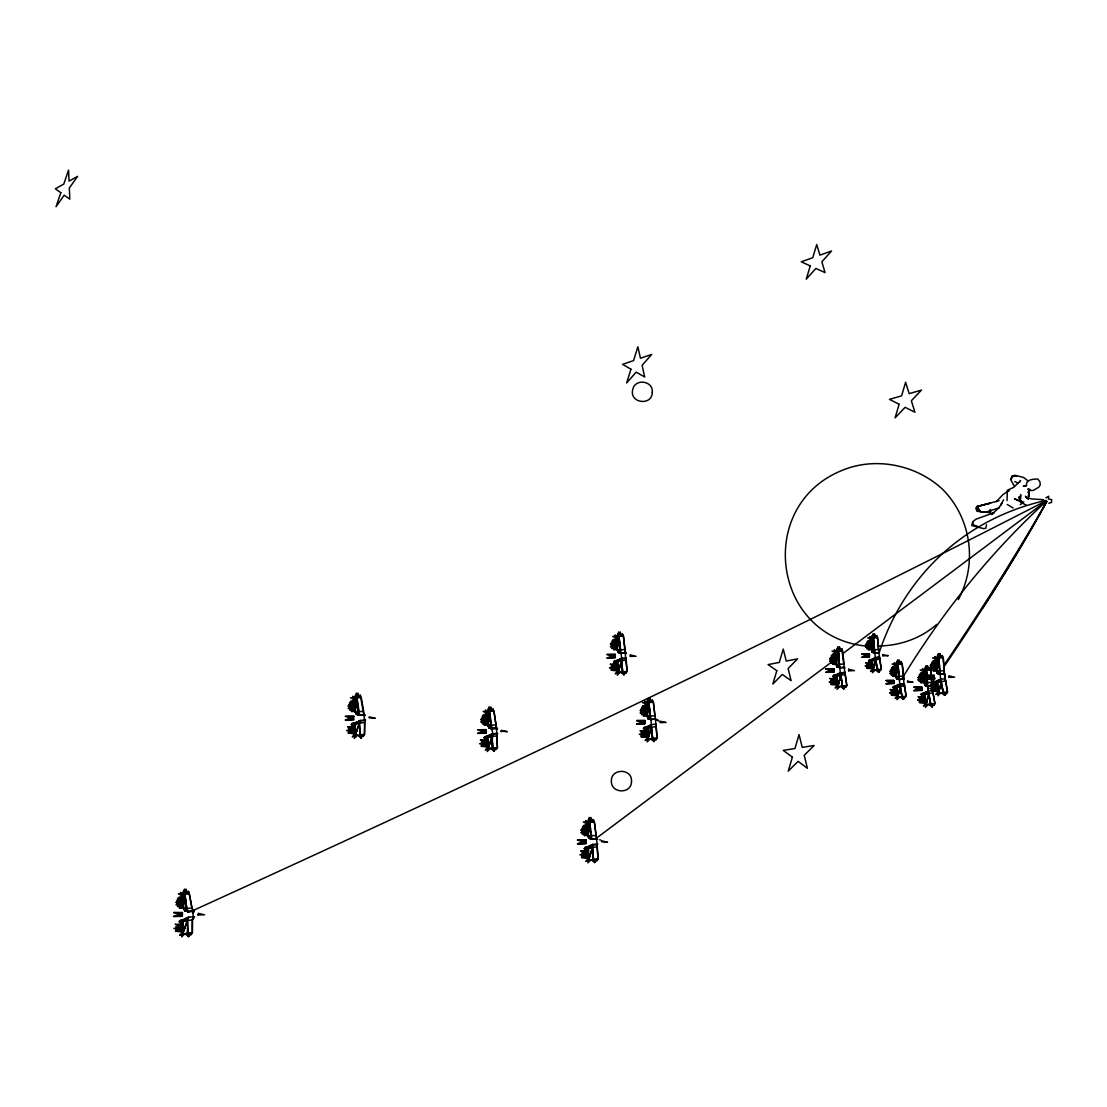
<?xml version="1.0" encoding="UTF-8"?>
<svg xmlns="http://www.w3.org/2000/svg" width="1107" height="1107" viewBox="0 0 1107 1107"><rect width="100%" height="100%" fill="white"/><g stroke="black" fill="none" stroke-linecap="round" stroke-linejoin="round"><path stroke-width="1.5" d="M194.555 916.679L192.549 920.249L192.341 932.855L191.124 934.875L191.165 932.966L188.923 936.591L189.352 933.146L188.564 936.577L187.54 933.326L187.567 920.664L183.485 921.079L181.7 936.896L185.035 933.575L188.218 936.577L187.401 920.471L188.591 917.233L193.379 916.762C192.272 908.293 190.446 899.783 188.508 891.398L187.803 893.819L186.031 889.059L186.211 893.972L184.385 889.073L186.751 908.515L188.245 911.698L193.019 911.213L188.245 911.698L184.731 910.66L183.388 908.639L182.351 894.359L183.568 890.734L185.699 900.392M931.817 685.178L930.724 669.68L929.783 667.742L929.257 669.846L927.389 665.736L927.818 669.998L925.895 665.764C927.804 679.449 927.016 693.951 932.094 706.847L932.205 703.997L931.983 706.986L933.851 703.831L933.907 705.477L934.917 703.72L932.551 690.547L928.206 691.003L921.398 693.854L925.272 693.632L921.121 694.601L925.314 695.154L921.993 695.21L925.424 696.566L920.706 696.635L925.507 697.631L918.021 696.704L925.577 698.711L919.156 698.711L925.673 700.011L917.565 700.108L925.784 701.464L919.253 701.547L925.853 702.419L919.294 702.502L925.909 703.208L923.459 705.975L926.019 704.661L934.917 703.72L931.817 685.178L932.689 686.409M927.071 678.093L926.365 670.15L924.4 683.185L927.555 682.853L926.365 670.15L925.231 667.217L924.303 670.372L924.732 685.233L927.597 686.215L931.942 685.759L930.724 669.68L920.235 670.053L924.317 671.838L920.36 673.374L924.331 673.291L919.364 674.633L924.345 674.537L918.589 676.252L924.359 676.156L917.786 677.636L924.359 677.512L918.589 678.591L924.373 679.117L917.772 679.878L924.387 680.514L919.031 681.372L924.4 681.912L920.706 682.645L931.956 682.549M360.356 697.493L360.37 695.279L364.798 720.74L364.494 734.453L363.331 736.376L363.359 734.578L361.228 738.009L361.602 734.757L360.993 737.885L359.858 734.951L359.36 723.079L360.038 720.491L364.646 719.993L364.494 734.453L355.029 735.463L352.261 736.902L355.098 733.886L348.124 733.111L355.139 733.014L348.193 732.059L355.181 731.976L346.56 730.482L355.25 730.385L348.221 728.959L355.305 728.959L347.57 726.746L355.347 727.783L349.978 726.704L355.402 726.621L351.957 725.127L355.472 725.071L351.306 724.448L355.734 723.411L351.86 723.494L356.039 722.968L353.382 723.397M934.17 678.217L934.128 675.298L925.964 675.45L934.253 678.729L926.089 678.882L934.197 675.519L934.17 678.217L926.089 678.882M921.854 689.993L921.827 687.115L913.801 687.253L921.937 690.491L913.912 690.63L921.882 687.336L921.854 689.993L913.912 690.63M945.862 681.096L941.434 681.566L937.864 695.777L940.784 692.83L944.755 695.141C939.262 682.244 940.161 667.396 938.307 653.559L940.272 657.849L939.829 653.531L941.739 657.696L942.265 655.565L943.219 657.53L944.423 673.9L947.523 692.11L946.499 693.909L946.443 692.221L944.548 695.431L944.769 692.401L944.658 695.293L943.095 692.581L942.099 686.492M893.75 683.144L893.736 680.39L886.057 680.528L893.833 683.628L886.154 683.766L893.778 680.597L893.75 683.144L886.154 683.766M949.086 676.405L948.713 676.82M869.369 656.631L869.369 653.946L861.855 654.099L869.465 657.101L861.952 657.254L869.41 654.14L869.369 656.631L861.952 657.254M945.06 678.771L940.632 679.241L933.727 682.12L937.74 681.497L933.81 681.995L937.671 681.898L933.464 682.867L937.726 683.434L934.35 683.489L937.837 684.873L933.049 684.929L937.92 685.953L930.309 685.012L938.003 687.032L931.471 687.032L938.113 688.36L929.852 688.471L938.224 689.841L931.568 689.924L938.293 690.796L931.61 690.893L938.362 691.612L935.858 694.421L938.473 693.065L947.523 692.11L944.313 673.333L943.219 657.53L932.551 657.918L936.716 659.717L932.675 661.28L936.716 661.211L931.665 662.567L936.73 662.47L930.876 664.228L936.743 664.117L930.046 665.639L936.743 665.515L930.862 666.608L936.757 667.134L930.046 667.908L936.771 668.559L931.319 669.431L936.771 669.984L933.021 670.731L936.785 671.285L944.479 670.621M491.19 725.154L483.953 724.933L487.744 724.158L482.14 723.563L487.675 722.677L480.77 721.972L487.606 721.183L481.559 720.602L487.537 719.467L480.632 719.592L487.467 718.014L481.42 718.111L487.384 716.298L482.168 716.381L487.329 714.97L483.164 715.039L487.26 713.406L483.164 711.469L493.93 711.123L496.462 728.198L491.909 728.697L489.017 706.916L490.871 711.455L490.581 706.889L492.394 711.289L493.016 709.047L493.93 711.123L496.462 727.59L497.403 747.654L488.035 748.636L485.309 750.048L488.062 747.087L481.144 746.312L488.076 746.215L481.185 745.274L488.09 745.191L479.525 743.724L488.118 743.627L481.185 742.23L488.132 742.216L480.41 740.029L488.159 741.053L482.901 740.002L488.173 739.905L484.714 738.438L488.201 738.383L484.008 737.76L488.395 736.736L484.506 736.819L488.63 736.293L484.645 736.916L492.407 733.969L488.215 737.054L492.117 736.639L492.823 748.138L493.902 750.92L490.429 748.387L487.315 751.501L488.215 737.054L489.114 735.408L492.366 733.83L496.932 733.346L497.403 747.654L496.282 749.55L496.282 747.765L494.22 751.155L494.552 747.945L494.054 751.03C488.062 745.205 497.541 729.79 488.685 727.645L487.191 711.856L488.27 708.466L490.276 718.388M187.54 933.326L187.623 928.607M833.889 671.645L833.917 668.711L825.725 668.863L834.014 672.17L825.822 672.323L833.945 668.932L833.889 671.645L825.822 672.323M1028.777 491.591L1028.223 499.16M188.467 893.75L188.508 891.398M501.153 731.838L501.305 730.343L507.31 731.658L501.18 731.243M592.466 847.561L588.564 859.945L598.084 858.977L597.116 843.991L592.48 844.461L593.421 859.447L594.68 862.436L591 859.696L587.859 862.851L592.411 847.353L597.06 846.883L598.084 858.977L596.95 860.914L596.936 859.101L594.86 862.533L595.179 859.267L594.763 862.491L593.421 859.447L592.466 847.561L588.509 847.962L588.564 859.945L585.811 861.371L588.564 858.326L581.521 857.51L588.55 857.441L581.549 856.444L588.55 856.375L579.833 854.825L588.537 854.756L581.521 853.317L588.537 853.289L580.635 850.992L588.537 852.099L583.237 851.062L588.523 850.909L584.98 849.36L588.523 849.332L584.205 848.612L588.661 847.602L584.69 847.63L588.855 847.118L584.773 847.685L591.484 845.499M644.911 723.494L645.063 720.436L636.719 720.588C644.523 722.553 650.349 724.808 636.76 724.144L645.007 720.685L644.911 723.494L636.76 724.144M615.16 657.323L615.326 654.334L607.079 654.5L612.794 656.064L615.367 657.849L607.106 658.015L615.257 654.555L615.16 657.323L607.106 658.015M585.866 843.23L586.06 840.019L577.508 840.116C585.465 842.219 591.442 844.613 577.536 843.811L585.977 840.324L585.866 843.23L577.536 843.811M197.945 914.963L198.25 913.33L204.615 914.825L198.056 914.936M841.514 679.961L842.358 686.091L843.852 688.817L844.046 685.911L843.797 688.969L845.72 685.731L845.776 687.433L846.813 685.62L844.779 672.198L840.379 673.139M360.038 720.491L355.527 723.729L359.457 723.3L360.757 737.746L357.436 735.2L354.268 738.369L355.527 723.729L360.038 720.491L360.176 721.224L365.614 720.117M485.904 732.709L486.153 729.61L477.74 729.748L483.551 731.381L486.153 733.235L477.74 733.374L486.028 729.859L485.904 732.709L477.74 733.374M358.71 711.649L351.376 711.427L355.181 710.652L349.521 710.044L355.084 709.13L348.138 708.425L355.001 707.622L348.913 707.041L354.904 705.879L347.944 706.003L354.821 704.398L348.719 704.509L354.724 702.654L349.452 702.737L354.641 701.298L350.435 701.381L354.558 699.721L350.476 697.756L361.283 697.396L364.231 714.776L359.623 715.274L356.316 714.209L355.25 712.036L354.461 698.13L355.596 694.698L357.796 705.546M364.231 714.776L359.692 715.053M1028.957 492.089L1028.68 496.628L1029.109 490.207M182.198 912.832L173.564 916.444L182.364 916.375L182.447 912.486L173.661 912.555L181.479 914.41L182.198 912.832L173.661 912.555M660.159 721.639L660.021 722.622L666.027 722.456L660.063 721.211M492.463 734.315L489.114 735.408L492.034 736.418L496.614 735.934M630.229 655.441L630.104 656.409L636.068 656.271L630.215 654.887M879.954 659.205L875.886 659.647L872.468 672.724L875.167 669.998L878.75 672.115C877.643 668.227 870.822 655.538 879.359 657.115L881.366 669.334L878.612 672.392L876.329 663.245M185.81 908.349L183.388 908.639L188.245 911.698L183.388 908.639L184.62 894.138L186.862 908.293L179.376 907.961L183.292 907.214L177.452 906.522L183.181 905.664L175.985 904.834L183.056 904.101L176.76 903.423L182.932 902.316L175.722 902.385L182.821 900.794L176.511 900.849L182.697 899.009L177.245 899.05L182.586 897.625L178.227 897.652L182.475 895.992L178.324 893.819L189.422 893.653L191.815 907.726L194.389 911.808L191.359 911.393M1007.066 500.599L1007.356 490.263L1013.846 487.288L1020.599 480.632L1019.81 481.919M649.795 711.026L647.692 699.596L646.668 702.931L647.761 718.498L650.874 719.522L655.399 719.052L653.338 702.212L652.41 700.164L651.815 702.378L649.961 698.047L650.307 702.544L648.411 698.074L651.483 725.306L643.9 727.507L647.789 727.424L643.458 728.434L647.678 729.043L644.232 729.098L647.706 730.537L642.6 730.62L647.72 731.672L640.012 730.662L647.747 732.806L640.925 732.806L647.761 734.19L639.279 734.287L647.789 735.726L640.967 735.809L647.816 736.736L640.953 736.833L647.83 737.594L645.16 740.5L647.858 739.116L657.129 738.134L655.344 718.443L656.368 719.716M369.032 717.779L375.287 718.291L369.171 716.838M601.461 841.763L607.549 842.206L601.475 840.767M904.364 683.808L906.121 696.261L897.597 697.161L895.148 698.42L897.514 695.777L891.177 695.113L897.459 695.016L891.135 694.186L897.39 694.103L889.544 692.816L897.307 692.719L891.052 691.474L897.223 691.474L890 689.55L897.14 690.45L892.546 689.481L897.071 689.426L893.806 688.125L896.988 688.07L892.989 687.544L896.961 686.617L893.321 686.714L897.03 686.243L893.266 686.824L899.811 684.112L903.976 683.669L906.121 696.261L903.312 699.389L903.52 696.524L903.395 699.25L901.956 696.69L900.932 689.993M186.156 910.674L184.731 910.66L188.245 911.698L193.102 910.508C480.147 779.771 765.463 645.063 1046.018 500.862M595.981 835.564L584.067 835.55L587.928 834.816L582.227 834.166L587.872 833.322L580.857 832.561L587.817 831.827L581.673 831.205L587.762 830.112L580.746 830.195L587.706 828.645L581.562 828.728L587.637 826.929L582.337 826.998L587.596 825.601L583.361 825.656L587.54 824.037L583.32 822.017L594.321 821.781L596.604 838.732L591.968 839.203L588.758 838.193L587.983 836.172L589.685 822.252L589.298 817.45L591.221 822.1L590.889 817.436L592.757 821.934L593.38 819.65L594.321 821.781L597.227 844.696L592.591 845.167L592.48 844.461L589.27 846.135L588.509 847.962L592.48 844.461M592.397 844.849L589.27 846.135L592.411 847.353L584.205 848.612M619.934 644.827L617.831 633.481L616.807 636.76L617.249 650.169L617.969 652.327L621.013 652.784L621.636 658.831M937.629 682.189L937.85 680.708L940.632 679.241L937.629 682.189L938.473 693.065L941.407 681.787L937.629 682.189L940.12 682.009M927.666 693.743L925.231 693.923L925.452 692.456L928.206 691.003L925.231 693.923L925.424 707.318L928.289 704.412L932.191 706.709L930.558 704.177L929.603 698.171M188.702 917.329L180.081 920.692L184.149 920.138L179.777 920.678L183.762 920.678L179.154 921.744L183.375 922.532L179.735 922.56L183.25 924.22L177.48 924.414L183.153 925.48L175.127 924.276L183.056 926.753L175.639 926.794L182.946 928.303L173.91 928.372L182.821 930.032L175.556 930.088L182.738 931.167L175.459 931.208L182.669 932.108L179.652 935.318L182.53 933.824L192.341 932.855L192.203 920L193.379 916.762M986.475 524.704L985.88 528.205L983.694 528.662L971.752 525.534L972.541 522.296M899.811 684.112L896.905 686.894L900.448 686.52L897.597 697.161L896.905 686.894L897.154 685.496L899.811 684.112L901.956 696.69L903.464 699.112L899.783 696.926L897.03 699.707L900.461 686.312L904.627 685.87M360.162 720.975L353.493 723.245M590.169 838.193L588.758 838.193L591.968 839.203L587.983 836.172L587.485 822.473L588.55 819.028L591.968 839.203L596.604 838.732M882.832 654.804L888.243 655.69L882.846 655.759M620.529 649.823L613.472 649.615L617.208 648.84L611.714 648.273L617.166 647.374L610.386 646.709L617.111 645.907L611.175 645.381L617.056 644.232L610.289 644.371L617.014 642.807L611.078 642.918L616.945 641.119L611.839 641.216L616.903 639.818L612.821 639.901L616.862 638.282L612.78 636.442L623.407 636.041L627.088 671.451L626.009 673.291L625.995 671.575L624.002 674.855L624.293 671.755L623.919 674.703L622.604 671.935L621.567 658.361L626.036 657.876L627.088 671.451L617.914 672.447L615.257 673.831L617.9 670.953L611.106 670.233L617.886 670.122L611.119 669.237L617.886 669.14L609.473 667.742L617.858 667.632L611.092 666.276L617.844 666.276L610.206 664.214L617.831 665.169L612.752 664.117L617.831 664.062L614.399 662.664L617.803 662.595L613.638 662.041L617.927 661.045L614.094 661.142L618.107 660.644L614.164 661.294L621.594 658.527L624.639 658.748M907.491 681.275L913.012 682.189L908.93 682.313M839.618 675.45L837.1 675.63L837.459 674.149L840.338 672.682L840.891 674.993L837.086 689.315L840.033 686.34L843.894 688.665L842.358 686.091L840.891 675.228L837.1 675.63L837.722 686.589L835.093 687.945L837.639 685.122L830.873 684.403L837.584 684.306L830.845 683.42L837.529 683.337L829.157 681.954L837.446 681.843L830.776 680.514L837.376 680.514L829.697 678.466L837.321 679.421L832.381 678.383L837.252 678.328L833.779 676.944L837.169 676.889L832.934 676.322L837.169 675.339L833.308 675.436L845.25 672.364M875.845 659.98L872.399 660.229L873.036 670.233L870.628 671.465L872.953 668.891L866.753 668.241L872.897 668.144L866.726 667.341L872.842 667.258L865.162 665.999L872.759 665.902L866.643 664.684L872.676 664.684L865.632 662.83L872.62 663.688L868.109 662.747L872.551 662.692L869.369 661.433L872.468 661.377L868.566 660.879L872.454 659.966L868.912 660.076L875.346 658.208L873.036 633.813L874.821 637.77L874.433 633.785L876.163 637.618L876.661 635.667L877.533 637.48L878.806 652.632L874.751 653.075L872.039 652.134L871.527 638.13L872.413 635.169L874.751 653.075L878.806 652.632M1011.397 479.262L1012.033 476.619L1014.759 475.221L1023.601 477.463L1028.334 481.171M649.698 733.277L647.858 739.116L648.301 726.137L651.483 727.105L652.59 738.618L653.946 741.469L656.008 738.258L656.036 740.002L657.129 738.134L655.925 724.116L651.4 724.587L647.166 741.925L650.224 738.867L653.891 741.344M626.05 660.187L621.567 660.685L617.236 675.215L620.252 672.198L623.85 674.537L622.604 671.935L621.608 660.907L617.789 661.322L617.914 672.447L620.058 665.944M903.976 683.669L902.163 663.674L901.264 661.82L900.752 663.826L898.981 659.897L899.382 663.965L897.542 659.924L899.866 684.776L897.154 685.496L900.461 686.312L892.989 687.544M841.749 648.799L841.209 650.93L839.327 646.737L839.729 651.096L837.805 646.765L839.756 667.77L844.184 667.3L841.749 648.799L841.818 650.874M930.558 704.177L928.939 693.535L926.019 704.661L928.953 693.314L925.452 692.456L928.247 691.695L927.528 686.022L924.732 685.233L926.089 685.219M938.473 693.065L940.12 686.7M926.019 704.661L927.652 698.365M897.597 697.161L899.216 691.142M619.339 652.314L617.969 652.327L621.055 653.379L625.524 652.881L623.407 636.041L622.494 634.02L621.899 636.193L620.086 631.931L620.418 636.359L618.55 631.972L620.501 649.975L616.807 636.76L615.008 634.975L615.796 636.677M832.934 676.322L845.333 674.523L846.813 685.62L837.722 686.589L840.891 675.228M837.722 686.589L839.521 680.168M360.37 695.279L359.72 697.562L357.948 693.093L358.184 697.728L356.357 693.12L359.623 715.274L356.316 714.209L357.699 714.195M868.566 660.879L875.886 659.647L872.676 658.9L875.291 657.71L872.399 660.229L872.676 658.9L875.014 658.028M647.858 739.116L651.525 727.327L647.664 727.728L651.47 725.057M617.914 672.447L621.608 660.907M588.564 859.945L590.543 853.788M490.124 742.7L488.035 748.636L492.034 736.418L484.008 737.76M488.035 748.636L492.117 736.639M357.312 729.444L355.029 735.463L359.36 723.079L363.982 722.58M355.029 735.463L359.457 723.3M184.855 928.012L182.53 933.824L187.401 920.471L192.203 920M958.358 599.537C977.799 563.726 971.296 517.689 942.251 489.017C915.918 464.58 875.097 456.43 841.832 470.503C754.808 505.844 772.229 637.424 867.265 646.225M182.53 933.824L187.567 920.664M848.709 669.278L848.654 670.787L854.493 670.621L848.765 669.265L848.654 670.787M345.384 720.034L353.576 719.356L353.908 716.215L345.426 716.367L351.279 718.014L353.88 719.896L345.384 720.034L353.742 716.464L345.426 716.367M618.481 659.841L617.789 661.322L621.567 658.361L618.481 659.841L621.567 660.685L613.638 662.041M907.629 682.327L907.712 680.999M1003.579 499.797L1000.756 505.055L1002.126 502.993M1002.001 503.145L998.805 507.822L991.803 514.451L994.141 512.61L975.904 519.225L972.901 521.646L973.095 524.829L977.758 526.392M879.761 657.281L876.702 658.056M927.874 691.488L928.247 691.695M1016.586 476.245L1012.338 475.899L1010.553 479.386L1014.275 486.028M597.227 844.696L597.849 843.991M187.028 908.21L183.388 908.639M651.041 725.099L648.301 726.137L651.4 724.587M1030.271 490.014L1027.808 492.186M837.1 675.63L840.338 672.682M497.749 733.457L492.49 734.564M844.184 667.3C833.931 670.538 842.15 653.144 837.113 648.259L836.159 651.483L836.352 664.643L836.795 666.76L839.659 667.189L840.407 673.388L837.459 674.149L840.891 674.993L842.358 686.091M1023.864 501.928L1020.28 504.584M188.591 917.233L183.485 921.079L184.911 919.045L188.591 917.233L184.911 919.045L187.401 920.471L179.154 921.744M835.259 659.315L596.576 838.068L597.642 839.341M843.396 653.213L1046.212 501.084M1045.921 497.79L1048.703 496.24L1048.343 498.925L1051.608 499.617L1051.498 502.44L1048.841 503.27M936.785 624.362C920.54 638.725 899.064 645.99 877.491 646.004M996.3 501.651L1003.08 494.497L1009.39 490.359L1007.412 491.148M882.902 655.842L883.04 654.514M927.541 685.925L924.4 683.185L927.486 685.648L926.545 686.022L931.942 685.759M948.851 677.373L954.621 677.207L948.948 675.851M999.067 500.696L977.052 506.563L977.343 509.123L980.774 511.96L987.112 511.752L999.496 507.698M977.052 506.563L990.488 503.104L977.052 506.563L980.774 511.96M978.56 506.978L975.779 507.933L976.914 511.24L989.962 512.679L990.807 511.904L990.018 509.4M359 721.515L356.634 722.082L359.36 723.079L351.306 724.448M1014.801 481.517L1018.039 483.192M643.458 728.434L656.008 726.621M933.464 682.867L941.434 681.566L937.85 680.708L940.618 679.407L939.954 679.823M921.121 694.601L928.953 693.314M624.971 649.477L617.249 650.169L618.924 636.525L621.055 653.365L625.524 652.881M357.561 711.787L355.25 712.036L356.662 697.894L358.599 711.676M874.627 649.878L868.22 649.684L871.666 648.993L866.643 648.481L871.652 647.678L865.466 647.083L871.624 646.363L866.214 645.879L871.61 644.855L865.453 644.98L871.596 643.568L866.2 643.679L871.583 642.046L866.919 642.143L871.569 640.884L867.846 640.953L871.555 639.5L867.75 637.84L877.533 637.48L878.654 649.435L871.679 650.196L873.465 637.923L874.267 646.46M363.151 711.344L355.25 712.036L359.623 715.274L356.316 714.209M844.046 663.979L836.352 664.643L832.575 664.089L836.325 663.342L830.859 662.775L836.311 661.903L829.558 661.253L836.283 660.464L830.388 659.938L836.269 658.817L829.544 658.956L836.242 657.42L830.361 657.53L836.214 655.759L831.136 655.856L836.2 654.486L832.132 654.569L836.172 652.978L832.035 651.165L842.704 650.778L843.963 663.826M903.367 676.003L896.144 676.612L892.602 676.1L896.13 675.395L890.997 674.869L896.117 674.052L889.793 673.443L896.103 672.71L890.568 672.212L896.089 671.174L889.793 671.299L896.075 669.873L890.568 669.97L896.061 668.324L891.301 668.42L896.047 667.134L892.242 667.203L896.033 665.736L892.145 664.02L902.163 663.674L904.128 679.712M495.659 724.864L487.8 725.528L489.349 711.621L491.121 725.168M490.083 727.631L488.685 727.645L491.909 728.683L496.462 727.59L497.555 728.876L488.685 727.645L491.909 728.697L496.462 728.198M901.25 684.624L904.018 684.334M650.363 716.049L643.25 715.814L647.042 715.053L641.479 714.472L647 713.586L640.137 712.894L646.945 712.119L640.953 711.552L646.903 710.431L640.054 710.556L646.848 709.006L640.856 709.103L646.806 707.304L641.631 707.401L646.765 706.003L642.627 706.072L646.709 704.467L642.572 702.571L653.338 702.212L654.887 715.731L647.083 716.395L648.813 702.696L650.363 716.215L646.668 702.931L644.841 701.118L645.644 702.834M649.145 718.485L647.761 718.498L650.874 719.536L655.399 719.052M657.309 720.283L658.291 720.187M925.231 693.923L933.312 692.857M587.983 836.172L591.346 835.827M191.539 908.031L186.751 908.515L182.351 894.359L180.51 892.367L181.34 894.235M896.905 686.894L899.244 686.727M1025.871 486.098L1023.311 486.277L1026.549 485.599C1025.179 479.649 1033.634 478.902 1037.771 479.027L1039.86 481.656L1040.289 484.797L1038.809 487.163L1033.218 490.47L1030.036 490.443L1027.794 489.031L1029.496 489.142M173.564 916.444L181.991 915.89L181.479 914.41M612.794 656.064L614.717 655.939M867.099 655.496L868.981 655.386M899.202 676.446L896.144 676.612L896.02 664.325L896.919 661.308L899.202 676.446L896.02 664.325L894.304 662.692L895.051 664.255M831.44 670.399L833.46 670.302M931.665 676.972L933.741 676.875M891.412 681.967L893.349 681.884M919.405 688.762L921.439 688.665M351.279 718.014L353.091 717.931M642.503 722.179L644.468 722.11M483.551 731.381L485.433 731.312M872.039 652.134L874.751 653.075L872.039 652.134L873.298 652.12M838.165 666.732L836.795 666.76L839.659 667.189M938.473 673.347L937.103 673.374L936.785 671.285L936.702 658.236L937.643 655.026L938.805 658.001L940.009 674.371L944.423 673.9L940.009 674.384L937.103 673.374L939.954 674.08M898.829 673.25L897.998 664.117L896.144 676.612L896.49 678.577L897.777 678.563M583.431 841.818L585.395 841.818M861.855 654.099L869.41 654.14M607.079 654.5L615.257 654.555M825.725 668.863L833.945 668.932M925.964 675.45L934.197 675.519M886.057 680.528L893.778 680.597M913.801 687.253L921.882 687.336M636.719 720.588L645.007 720.685M477.74 729.748L486.028 729.859M577.508 840.116L585.977 840.324M599.607 839.853L600.617 839.936M1012.338 475.899L1014.981 476.19M1043.5 499.741L1031.364 498.897L1025.649 497.14L1028.265 498.856M927.486 685.648L924.732 685.233L927.597 686.215L924.566 684.209M588.758 838.193L591.954 838.871M650.847 719.218L647.761 718.498L650.874 719.315M617.969 652.327L621.041 653.075M896.49 678.577L899.244 679.518L903.395 679.075L899.244 679.532L896.49 678.577L899.188 679.255M839.701 667.479L836.795 666.76L839.756 667.77L836.352 664.643L838.262 651.262L839.051 659.412M1018.578 500.309L1014.399 498.773L1020.765 501.928L1022.481 501.803L1020.267 500.419L1018.883 496.849L1020.765 501.928L1019.547 499.243L1021.567 501.858L1020.267 500.419L1020.682 494.843L1020.267 500.419L1022.467 503.242L1026.147 504.972M655.994 719.592L658.859 721.058M184.053 909.65L188.245 911.698M355.79 713.116L359.623 715.274M588.37 837.183L591.968 839.203M488.242 726.579L491.909 728.683L487.8 725.528L490.539 727.216M1007.232 504.501L1013.126 507.988M647.429 717.447L650.874 719.522L647.083 716.395L650.874 719.522M617.609 651.248L621.055 653.365L617.249 650.169L619.768 651.912M836.574 665.708L839.756 667.77M896.31 677.595L899.244 679.518L896.144 676.612L898.137 678.19M871.859 651.165L874.751 653.075L871.679 650.196L873.658 651.76M936.951 672.323L940.009 674.371L936.785 671.285L938.805 658.001L939.497 666.096M179.694 914.354L181.991 915.89M838.553 666.345L836.352 664.643L839.604 664.463L836.159 651.483L834.332 649.726L835.121 651.4M938.861 672.959L936.785 671.285L940.051 671.091L936.702 658.236L934.875 656.493L935.664 658.153M1025.414 496.185L1028.541 498.842M364.258 714.153L365.435 715.468M625.483 652.3L626.507 653.6M845.015 667.991L844.087 666.718L844.835 672.904M927.5 682.853L924.303 670.372L922.518 668.656L923.293 670.288M879.539 653.268L878.709 652.106L881.366 669.334L873.036 670.233L875.872 659.855L877.284 669.777M944.313 673.333L945.184 674.578M874.585 649.878L871.527 638.13L869.867 636.525L870.586 638.061M586.447 822.363L585.617 820.591L587.485 822.473L591.332 836.034L589.685 822.252L590.529 829.018M486.181 711.759L485.378 710.002L487.191 711.856L491.079 725.348M353.465 698.033L352.649 696.261L354.461 698.13L358.53 711.843M941.407 681.787L943.095 692.581M900.448 686.52L901.956 696.69M651.525 727.327L652.59 738.618L651.995 732.239M622.065 665.722L622.604 671.935M593.034 854.396L593.421 859.447M193.102 910.508L193.282 913.303M492.56 743.254L492.823 748.138M942.265 655.565L942.348 657.627M929.783 667.742L929.852 669.777M901.264 661.82L901.333 663.757M876.661 635.667L876.73 637.563M359.747 730.011L359.858 734.951M652.41 700.164L652.438 702.308M622.494 634.02L622.521 636.138M593.38 819.65L593.394 821.878M586.06 840.019L586.087 843.714M493.016 709.047L493.016 711.22M1046.752 501.526A1805.628 214.025 -46.8 0 1 943.524 667.452M1046.779 501.416A1786.2 267.797 -46.2 0 1 943.621 665.764M935.194 678.162A1786.2 267.797 -46.2 0 1 931.388 683.739M1046.862 501.333A1342.888 143.716 -48.7 0 1 982.878 607.951M902.343 678.093A2076.857 1244.019 56 0 1 1046.323 501.208M878.972 653.365A312.589 262.317 50.7 0 1 1045.935 500.433M878.833 669.61L878.681 672.253L878.833 669.61M654.292 738.438L654.002 741.579L654.292 738.438M631.502 781.376C631.71 794.3 610.843 793.83 611.355 781.016C611.022 768.037 632.36 768.216 631.502 781.376M652.3 392.265C652.189 406.421 628.97 403.169 632.747 389.539C634.934 378.137 653.393 380.67 652.3 392.265M792.391 757.16L788.239 771.136L798.092 761.381L807.404 768.286L804.208 755.334L814.129 745.495L802.229 747.377L799.074 734.591L794.937 748.54L783.23 750.38L792.391 757.16M899.105 404.263L895.079 417.879L905.125 407.307L914.922 412.274L911.352 400.748L921.481 390.079L909.151 393.649L905.623 382.261L901.596 395.849L889.474 399.378L899.105 404.263M776.81 670.69L772.824 684.071L782.248 674.467L791.118 680.653L788.101 668.517L797.607 658.859L786.247 661.059L783.258 649.076L779.273 662.429L768.078 664.601L776.81 670.69M810.269 265.901L806.256 279.172L815.887 268.447L825.033 272.599L821.851 261.792L831.551 250.985L819.9 255.15L816.758 244.481L812.746 257.71L801.274 261.819L810.269 265.901M630.935 369.143L626.631 383.008L636.165 372.132L644.717 377.003L642.088 365.379L651.705 354.42L640.469 358.239L637.867 346.768L633.578 360.591L622.535 364.355L630.935 369.143M60.83 192.715L56.042 206.718L64.234 195.164L69.81 199.163L69.326 187.996L77.601 176.345L69.035 181.133L68.565 170.104L63.777 184.08L55.35 188.799L60.83 192.715M188.328 910.978L184.731 910.66L188.328 910.978M925.327 693.245L921.398 693.854L925.327 693.245"/></g></svg>
